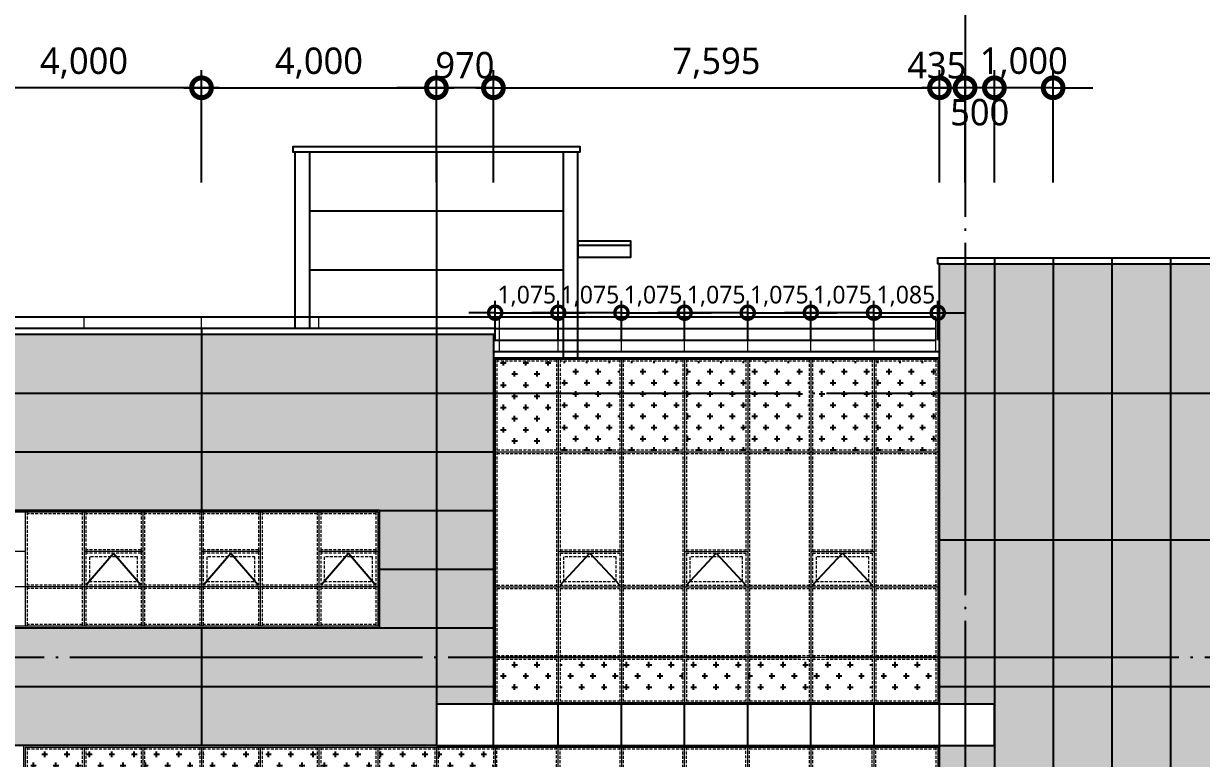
# Model space of a CAD drawing. Header units: millimetres. Extents: x -2325 to 334075, y -552635 to -11738.
# Drawn here: x 68077 to 88132, y -117229 to -104715 of the extents above; entities that cross this region are included whole.
import ezdxf

# ---------------------------------------------------------------- set-up
doc = ezdxf.new("R2010")
doc.units = ezdxf.units.MM
doc.header["$LTSCALE"] = 200
doc.linetypes.add('CEN-GAUN', pattern=[32.2, 30, -1, 0.2, -1])
doc.linetypes.add('HIDDEN', pattern=[0.375, 0.25, -0.125])
doc.layers.get('DEFPOINTS').update_dxf_attribs({"color": 137})
for name, color, linetype in [('backpanel', 252, 'Continuous'), ('ELE-3', 3, 'Continuous'), ('ELE-7', 7, 'Continuous'), ('ELE-8', 8, 'Continuous'), ('HAT', 8, 'Continuous'), ('SOL-253', 253, 'Continuous'), ('SOL-254', 254, 'Continuous'), ('WIN-OPEN-LINE', 1, 'CEN-GAUN')]:
    doc.layers.add(name, color=color, linetype=linetype)
doc.layers.add('CEN', color=1, linetype='CEN-GAUN', plot=False)
doc.layers.add('임시 치수선', color=8, linetype='Continuous', plot=False)
doc.layers.add('WIN', color=5, linetype='Continuous', lineweight=0)
doc.styles.add('$0$스타일1', font='malgun.ttf')
doc.dimstyles.new('CJA', dxfattribs={"dimscale": 300, "dimtxt": 2.7, "dimasz": 1, "dimexe": 2, "dimexo": 3, "dimgap": 1, "dimtad": 1, "dimdec": 0, "dimzin": 1, "dimdsep": 46, "dimlunit": 6, "dimtxsty": '$0$스타일1', "dimblk": 'CJDOT', "dimcen": 0.09, "dimdle": 1, "dimclrd": 256, "dimclre": 256, "dimclrt": 3, "dimadec": 0, "dimazin": 0, "dimtfac": 1, "dimtdec": 0, "dimtix": 1, "dimtmove": 2, "dimatfit": 3, "dimldrblk": 'CJDOT', "dimfxl": 1, "dimtolj": 1, "dimtzin": 1, "dimarcsym": 0})

# ---------------------------------------------------------------- blocks, each defined once
blk = doc.blocks.new('win1111')
at = {"layer": 'backpanel'}
h = blk.add_hatch(dxfattribs=at)
h.set_pattern_fill('CROSS', color=256, scale=30)
h.paths.add_polyline_path([(-5055, 10540), (-6070, 10540), (-6070, 9030), (-5055, 9030)])
h = blk.add_hatch(dxfattribs=at)
h.set_pattern_fill('CROSS', color=256, scale=30)
h.set_pattern_definition([(0, (-82207.27, 121006.36), (190.5, 190.5), [95.25, -285.75]), (90, (-82159.64, 120958.74), (-190.5, 190.5), [95.25, -285.75])])
h.paths.add_polyline_path([(-3980, 10540), (-4995, 10540), (-4995, 9030), (-3980, 9030)])
h.paths.add_polyline_path([(-2905, 10540), (-3920, 10540), (-3920, 9030), (-2905, 9030)])
h.paths.add_polyline_path([(-1830, 10540), (-2845, 10540), (-2845, 9030), (-1830, 9030)])
h.paths.add_polyline_path([(-755, 10540), (-1770, 10540), (-1770, 9030), (-755, 9030)])
h.paths.add_polyline_path([(320, 10540), (-695, 10540), (-695, 9030), (320, 9030)])
h.paths.add_polyline_path([(1405, 10540), (380, 10540), (380, 9030), (1405, 9030)])
h = blk.add_hatch(dxfattribs=at)
h.set_pattern_fill('CROSS', color=256, scale=30)
h.paths.add_polyline_path([(-5055, 5470), (-6070, 5470), (-6070, 4860), (-5055, 4860)])
h = blk.add_hatch(dxfattribs=at)
h.set_pattern_fill('CROSS', color=256, scale=30)
h.paths.add_polyline_path([(-3980, 5470), (-4995, 5470), (-4995, 4860), (-3980, 4860)])
h = blk.add_hatch(dxfattribs=at)
h.set_pattern_fill('CROSS', color=256, scale=30)
h.paths.add_polyline_path([(-3920, 4860), (-2905, 4860), (-2905, 5470), (-3920, 5470)])
h = blk.add_hatch(dxfattribs=at)
h.set_pattern_fill('CROSS', color=256, scale=30)
h.paths.add_polyline_path([(-2845, 4860), (-1830, 4860), (-1830, 5470), (-2845, 5470)])
h = blk.add_hatch(dxfattribs=at)
h.set_pattern_fill('CROSS', color=256, scale=30)
h.paths.add_polyline_path([(-1770, 4860), (-755, 4860), (-755, 5470), (-1770, 5470)])
h = blk.add_hatch(dxfattribs=at)
h.set_pattern_fill('CROSS', color=256, scale=30)
h.paths.add_polyline_path([(-695, 4860), (320, 4860), (320, 5470), (-695, 5470)])
h = blk.add_hatch(dxfattribs=at)
h.set_pattern_fill('CROSS', color=256, scale=30)
h.paths.add_polyline_path([(380, 4860), (1405, 4860), (1405, 5470), (380, 5470)])
h = blk.add_hatch(dxfattribs=at)
h.set_pattern_fill('CROSS', color=256, scale=30)
h.paths.add_polyline_path([(-13130, 3940), (-14070, 3940), (-14070, 3060), (-13130, 3060)])
h = blk.add_hatch(dxfattribs=at)
h.set_pattern_fill('CROSS', color=256, scale=30)
h.paths.add_polyline_path([(-12130, 3940), (-13070, 3940), (-13070, 3060), (-12130, 3060)])
h = blk.add_hatch(dxfattribs=at)
h.set_pattern_fill('CROSS', color=256, scale=30)
h.paths.add_polyline_path([(-11130, 3940), (-12070, 3940), (-12070, 3060), (-11130, 3060)])
h = blk.add_hatch(dxfattribs=at)
h.set_pattern_fill('CROSS', color=256, scale=30)
h.paths.add_polyline_path([(-10130, 3940), (-11070, 3940), (-11070, 3060), (-10130, 3060)])
h = blk.add_hatch(dxfattribs=at)
h.set_pattern_fill('CROSS', color=256, scale=30)
h.paths.add_polyline_path([(-9130, 3940), (-10070, 3940), (-10070, 3060), (-9130, 3060)])
h = blk.add_hatch(dxfattribs=at)
h.set_pattern_fill('CROSS', color=256, scale=30)
h.paths.add_polyline_path([(-8130, 3940), (-9070, 3940), (-9070, 3060), (-8130, 3060)])
h = blk.add_hatch(dxfattribs=at)
h.set_pattern_fill('CROSS', color=256, scale=30)
h.paths.add_polyline_path([(-7130, 3940), (-8070, 3940), (-8070, 3060), (-7130, 3060)])
h = blk.add_hatch(dxfattribs=at)
h.set_pattern_fill('CROSS', color=256, scale=30)
h.set_pattern_definition([(0, (1000, 3e-10), (190.5, 190.5), [95.25, -285.75]), (90, (1047.63, -47.62), (-190.5, 190.5), [95.25, -285.75])])
h.paths.add_polyline_path([(-6130, 3940), (-7070, 3940), (-7070, 3060), (-6130, 3060)])
at = {"layer": 'WIN', "color": 6}
for p, q in [((-6130, 10600), (-6130, 4700)), ((1465, 10600), (-6130, 10600)), ((-6100, 10570), (-6100, 4730)), ((1435, 10570), (-6100, 10570)), ((-5025, 10570), (-5025, 4730)), ((-3950, 10570), (-3950, 4730)), ((-2875, 10570), (-2875, 5500)), ((-1800, 10570), (-1800, 4730)), ((-725, 10570), (-725, 4730)), ((350, 10570), (350, 4730)), ((1435, 10570), (1435, 4730)), ((1465, 10600), (1465, 4700)), ((-6100, 9000), (1435, 9000)), ((-5025, 7300), (-3950, 7300)), ((-2875, 7300), (-1800, 7300)), ((-725, 7300), (350, 7300)), ((-6100, 6700), (1435, 6700)), ((-6100, 5500), (1435, 5500)), ((-2875, 5470), (-2875, 4730)), ((-6130, 4700), (1465, 4700)), ((-6100, 4730), (1435, 4730)), ((-14130, 4000), (-14130, 0)), ((-14130, 4000), (1465, 4000)), ((-14100, 3970), (-14100, 30)), ((-14100, 3970), (1435, 3970)), ((-13100, 3970), (-13100, 30)), ((-12100, 3970), (-12100, 30)), ((-11100, 3970), (-11100, 30)), ((-10100, 3970), (-10100, 30)), ((-9100, 3970), (-9100, 30)), ((-8100, 3970), (-8100, 30)), ((-7100, 3970), (-7100, 30)), ((-6100, 3970), (-6100, 30)), ((-5025, 0), (-5025, 3970)), ((-3950, 3970), (-3950, 3030)), ((-2875, 2495), (-2875, 3970)), ((-1800, 3030), (-1800, 3970)), ((-725, 3970), (-725, 0)), ((350, 0), (350, 3970)), ((1435, 3970), (1435, 30)), ((-14100, 3030), (1435, 3030)), ((-5025, 2495), (-725, 2495)), ((-2995, 2465), (-2755, 2465)), ((-13100, 1600), (-12100, 1600)), ((-11100, 1600), (-10100, 1600)), ((-9100, 1600), (-8100, 1600)), ((-7100, 1600), (-6100, 1600)), ((-14100, 1000), (-5025, 1000)), ((-725, 1000), (1435, 1000)), ((-14130, 0), (1465, 0)), ((-14100, 30), (-5025, 30)), ((-725, 30), (1435, 30))]:
    blk.add_line(p, q, dxfattribs=at)
at = {"layer": 'WIN', "color": 251, "linetype": 'HIDDEN'}
for p, q in [((-6070, 10570), (-6070, 4730)), ((-5055, 10540), (-6070, 10540)), ((-5055, 10570), (-5055, 4730)), ((-4995, 10570), (-4995, 4730)), ((-3980, 10540), (-4995, 10540)), ((-3980, 10570), (-3980, 4730)), ((-3920, 10570), (-3920, 4730)), ((-2905, 10540), (-3920, 10540)), ((-2905, 10570), (-2905, 4730)), ((-2845, 10570), (-2845, 4730)), ((-1830, 10540), (-2845, 10540)), ((-1830, 10570), (-1830, 4730)), ((-1770, 10570), (-1770, 4730)), ((-755, 10540), (-1770, 10540)), ((-755, 10570), (-755, 4730)), ((-695, 10570), (-695, 4730)), ((320, 10540), (-695, 10540)), ((320, 10570), (320, 4730)), ((380, 10570), (380, 4730)), ((1405, 10540), (380, 10540)), ((1405, 10570), (1405, 4730)), ((-6070, 9030), (-5055, 9030)), ((-4995, 9030), (-3980, 9030)), ((-3920, 9030), (-2905, 9030)), ((-2845, 9030), (-1830, 9030)), ((-1770, 9030), (-755, 9030)), ((-695, 9030), (320, 9030)), ((380, 9030), (1405, 9030)), ((-6070, 8970), (-5055, 8970)), ((-4995, 8970), (-3980, 8970)), ((-3920, 8970), (-2905, 8970)), ((-2845, 8970), (-1830, 8970)), ((-1770, 8970), (-755, 8970)), ((-695, 8970), (320, 8970)), ((380, 8970), (1405, 8970)), ((-4995, 7330), (-3980, 7330)), ((-4995, 7270), (-3980, 7270)), ((-2845, 7330), (-1830, 7330)), ((-2845, 7270), (-1830, 7270)), ((-695, 7330), (320, 7330)), ((-695, 7270), (320, 7270)), ((-6070, 6730), (-5055, 6730)), ((-6070, 6670), (-5055, 6670)), ((-4995, 6730), (-3980, 6730)), ((-4995, 6670), (-3980, 6670)), ((-3920, 6730), (-2905, 6730)), ((-3920, 6670), (-2905, 6670)), ((-2845, 6730), (-1830, 6730)), ((-2845, 6670), (-1830, 6670)), ((-1770, 6730), (-755, 6730)), ((-1770, 6670), (-755, 6670)), ((-695, 6730), (320, 6730)), ((-695, 6670), (320, 6670)), ((380, 6730), (1405, 6730)), ((380, 6670), (1405, 6670)), ((-6070, 5530), (-5055, 5530)), ((-6070, 5470), (-5055, 5470)), ((-4995, 5530), (-3980, 5530)), ((-4995, 5470), (-3980, 5470)), ((-3920, 5530), (-2905, 5530)), ((-3920, 5470), (-2905, 5470)), ((-2845, 5530), (-1830, 5530)), ((-2845, 5470), (-1830, 5470)), ((-1770, 5530), (-755, 5530)), ((-1770, 5470), (-755, 5470)), ((-695, 5530), (320, 5530)), ((-695, 5470), (320, 5470)), ((380, 5530), (1405, 5530)), ((380, 5470), (1405, 5470)), ((-6070, 4760), (-5055, 4760)), ((-4995, 4760), (-3980, 4760)), ((-3920, 4760), (-2905, 4760)), ((-2845, 4760), (-1830, 4760)), ((-1770, 4760), (-755, 4760)), ((-695, 4760), (320, 4760)), ((380, 4760), (1405, 4760)), ((-14070, 3970), (-14070, 30)), ((-14070, 3940), (-13130, 3940)), ((-13130, 3970), (-13130, 30)), ((-13070, 3970), (-13070, 30)), ((-13070, 3940), (-12130, 3940)), ((-12130, 3970), (-12130, 30)), ((-12070, 3970), (-12070, 30)), ((-12070, 3940), (-11130, 3940)), ((-11130, 3970), (-11130, 30)), ((-11070, 3970), (-11070, 30)), ((-11070, 3940), (-10130, 3940)), ((-10130, 3970), (-10130, 30)), ((-10070, 3970), (-10070, 30)), ((-10070, 3940), (-9130, 3940)), ((-9130, 3970), (-9130, 30)), ((-9070, 3970), (-9070, 30)), ((-9070, 3940), (-8130, 3940)), ((-8130, 3970), (-8130, 30)), ((-8070, 3970), (-8070, 30)), ((-8070, 3940), (-7130, 3940)), ((-7130, 3970), (-7130, 30)), ((-7070, 3970), (-7070, 30)), ((-7070, 3940), (-6130, 3940)), ((-6130, 3970), (-6130, 30)), ((-6070, 3940), (-5055, 3940)), ((-5055, 30), (-5055, 3970)), ((-4995, 2495), (-4995, 3970)), ((-4995, 3940), (-3980, 3940)), ((-3980, 3970), (-3980, 3030)), ((-3920, 3970), (-3920, 3030)), ((-3920, 3940), (-2905, 3940)), ((-2905, 2495), (-2905, 3970)), ((-2845, 2495), (-2845, 3970)), ((-2845, 3940), (-1830, 3940)), ((-1830, 3030), (-1830, 3970)), ((-1770, 3030), (-1770, 3970)), ((-1770, 3940), (-755, 3940)), ((-755, 3970), (-755, 2495)), ((-695, 3970), (-695, 30)), ((-695, 3940), (320, 3940)), ((320, 2495), (320, 3970)), ((320, 30), (320, 3970)), ((380, 30), (380, 3970)), ((380, 3940), (1405, 3940)), ((1405, 3970), (1405, 0)), ((-14070, 3060), (-13130, 3060)), ((-13070, 3060), (-12130, 3060)), ((-12070, 3060), (-11130, 3060)), ((-11070, 3060), (-10130, 3060)), ((-10070, 3060), (-9130, 3060)), ((-9070, 3060), (-8130, 3060)), ((-8070, 3060), (-7130, 3060)), ((-7070, 3060), (-6130, 3060)), ((-6070, 3060), (-5055, 3060)), ((-4995, 3060), (-3980, 3060)), ((-3920, 3060), (-2905, 3060)), ((-2845, 3060), (-1830, 3060)), ((-1770, 3060), (-755, 3060)), ((-695, 3060), (320, 3060)), ((380, 3060), (1405, 3060)), ((-14070, 3000), (-13130, 3000)), ((-13070, 3000), (-12130, 3000)), ((-12070, 3000), (-11130, 3000)), ((-11070, 3000), (-10130, 3000)), ((-10070, 3000), (-9130, 3000)), ((-9070, 3000), (-8130, 3000)), ((-8070, 3000), (-7130, 3000)), ((-7070, 3000), (-6130, 3000)), ((-6070, 3000), (-5055, 3000)), ((-4995, 3000), (-2905, 3000)), ((-2845, 3000), (-1830, 3000)), ((-1770, 3000), (-755, 3000)), ((-695, 3000), (320, 3000)), ((380, 3000), (1405, 3000)), ((-4995, 2525), (-2905, 2525)), ((-2845, 2525), (-755, 2525)), ((-13070, 1630), (-12130, 1630)), ((-11070, 1630), (-10130, 1630)), ((-9070, 1630), (-8130, 1630)), ((-7070, 1630), (-6130, 1630)), ((-13070, 1570), (-12130, 1570)), ((-11070, 1570), (-10130, 1570)), ((-9070, 1570), (-8130, 1570)), ((-7070, 1570), (-6130, 1570)), ((-14070, 1030), (-13130, 1030)), ((-13070, 1030), (-12130, 1030)), ((-12070, 1030), (-11130, 1030)), ((-11070, 1030), (-10130, 1030)), ((-10070, 1030), (-9130, 1030)), ((-9070, 1030), (-8130, 1030)), ((-8070, 1030), (-7130, 1030)), ((-7070, 1030), (-6130, 1030)), ((-7070, 1030), (-6130, 1030)), ((-6070, 1030), (-5055, 1030)), ((-725, 1030), (320, 1030)), ((380, 1030), (730, 1030)), ((790, 1030), (1405, 1030)), ((-14070, 970), (-13130, 970)), ((-13070, 970), (-12130, 970)), ((-12070, 970), (-11130, 970)), ((-11070, 970), (-10130, 970)), ((-10070, 970), (-9130, 970)), ((-9070, 970), (-8130, 970)), ((-8070, 970), (-7130, 970)), ((-7070, 970), (-6130, 970)), ((-7070, 970), (-6130, 970)), ((-6070, 970), (-5055, 970)), ((-725, 970), (320, 970)), ((380, 970), (730, 970)), ((790, 970), (1405, 970)), ((-14070, 60), (-13130, 60)), ((-13070, 60), (-12130, 60)), ((-12070, 60), (-11130, 60)), ((-11070, 60), (-10130, 60)), ((-10070, 60), (-9130, 60)), ((-9070, 60), (-8130, 60)), ((-8070, 60), (-7130, 60)), ((-7070, 60), (-6130, 60)), ((-6070, 60), (-5055, 60)), ((-695, 60), (320, 60)), ((380, 60), (730, 60)), ((790, 60), (1405, 60))]:
    blk.add_line(p, q, dxfattribs=at)
for points in [[(-4040, 7210), (-4935, 7210), (-4935, 6790), (-4040, 6790)], [(-1890, 7210), (-2785, 7210), (-2785, 6790), (-1890, 6790)], [(260, 7210), (-635, 7210), (-635, 6790), (260, 6790)], [(-12190, 1510), (-13010, 1510), (-13010, 1090), (-12190, 1090)], [(-10190, 1510), (-11010, 1510), (-11010, 1090), (-10190, 1090)], [(-8190, 1510), (-9010, 1510), (-9010, 1090), (-8190, 1090)]]:
    blk.add_lwpolyline(points, close=True, dxfattribs=at)
for points in [[(-6070, 4000), (-6070, 4000)], [(-6070, 30), (-6070, 3970)]]:
    blk.add_lwpolyline(points, dxfattribs=at)
at = {"layer": 'WIN', "color": 6}
blk.add_lwpolyline([(1465, 4000), (1465, 0)], dxfattribs=at)
at = {"layer": 'WIN-OPEN-LINE'}
for points in [[(-4995, 6730), (-4488, 7270), (-3980, 6730)], [(-2845, 6730), (-2338, 7270), (-1830, 6730)], [(-695, 6730), (-188, 7270), (320, 6730)], [(-13070, 1030), (-12600, 1570), (-12130, 1030)], [(-11070, 1030), (-10600, 1570), (-10130, 1030)], [(-9070, 1030), (-8600, 1570), (-8130, 1030)]]:
    blk.add_lwpolyline(points, dxfattribs=at)
blk = doc.blocks.new('_DotSmall')
at = {"color": 0, "linetype": 'ByBlock', "const_width": 0.5}
blk.add_lwpolyline([(-0.0625, 0, 1), (0.0625, 0, 1)], format="xyb", close=True, dxfattribs=at)
blk = doc.blocks.new('*D54')
at = {"layer": 'DEFPOINTS', "color": 0, "transparency": 16777216}
for p in [(67107, -105809), (67107, -107869), (71107, -107869)]:
    blk.add_point(p, dxfattribs=at)
at = {"layer": '임시 치수선', "lineweight": -2, "transparency": 16777216}
for p, q in [((67107, -107419), (67107, -105509)), ((71107, -107419), (71107, -105509)), ((71407, -105809), (66807, -105809))]:
    blk.add_line(p, q, dxfattribs=at)
at = {"layer": '임시 치수선', "lineweight": -2, "transparency": 16777216, "xscale": 675, "yscale": 675, "zscale": 675, "rotation": 180}
blk.add_blockref('_DotSmall', (67107, -105809), dxfattribs=at)
at = {"layer": '임시 치수선', "lineweight": -2, "transparency": 16777216, "xscale": 675, "yscale": 675, "zscale": 675}
blk.add_blockref('_DotSmall', (71107, -105809), dxfattribs=at)
at = {"layer": '임시 치수선', "color": 3, "transparency": 16777216, "insert": (69107, -105389), "char_height": 450, "attachment_point": 5, "style": '$0$스타일1'}
blk.add_mtext('\\A1;4,000', dxfattribs=at)
blk = doc.blocks.new('CJDOT')
blk.add_line((-2, 0), (2, 0))
at = {"const_width": 0.5}
blk.add_lwpolyline([(-0.25, 0, 1), (0.25, 0, 1)], format="xyb", close=True, dxfattribs=at)
blk = doc.blocks.new('*D34')
at = {"layer": 'DEFPOINTS', "color": 0, "transparency": 16777216}
for p in [(83672, -105809), (83672, -107869), (84107, -107869)]:
    blk.add_point(p, dxfattribs=at)
at = {"layer": '임시 치수선', "lineweight": -2, "transparency": 16777216}
for p, q in [((83672, -107419), (83672, -105509)), ((84107, -107419), (84107, -105509)), ((84407, -105809), (83372, -105809))]:
    blk.add_line(p, q, dxfattribs=at)
at = {"layer": '임시 치수선', "lineweight": -2, "transparency": 16777216, "xscale": 675, "yscale": 675, "zscale": 675, "rotation": 180}
blk.add_blockref('_DotSmall', (83672, -105809), dxfattribs=at)
at = {"layer": '임시 치수선', "lineweight": -2, "transparency": 16777216, "xscale": 675, "yscale": 675, "zscale": 675}
blk.add_blockref('_DotSmall', (84107, -105809), dxfattribs=at)
at = {"layer": '임시 치수선', "color": 3, "transparency": 16777216, "insert": (83626, -105427), "char_height": 450, "attachment_point": 5, "style": '$0$스타일1'}
blk.add_mtext('\\A1;435', dxfattribs=at)
blk = doc.blocks.new('*D76')
at = {"layer": 'DEFPOINTS', "color": 0, "transparency": 16777216}
for p in [(83672, -105809), (76077, -107869), (83672, -107869)]:
    blk.add_point(p, dxfattribs=at)
at = {"layer": '임시 치수선', "lineweight": -2, "transparency": 16777216}
for p, q in [((76077, -107419), (76077, -105509)), ((83672, -107419), (83672, -105509)), ((75777, -105809), (83972, -105809))]:
    blk.add_line(p, q, dxfattribs=at)
at = {"layer": '임시 치수선', "lineweight": -2, "transparency": 16777216, "xscale": 675, "yscale": 675, "zscale": 675, "rotation": 180}
blk.add_blockref('_DotSmall', (76077, -105809), dxfattribs=at)
at = {"layer": '임시 치수선', "lineweight": -2, "transparency": 16777216, "xscale": 675, "yscale": 675, "zscale": 675}
blk.add_blockref('_DotSmall', (83672, -105809), dxfattribs=at)
at = {"layer": '임시 치수선', "color": 3, "transparency": 16777216, "insert": (79875, -105389), "char_height": 450, "attachment_point": 5, "style": '$0$스타일1'}
blk.add_mtext('\\A1;7,595', dxfattribs=at)
blk = doc.blocks.new('142')
at = {"layer": 'WIN', "color": 6}
for p, q in [((825, 2000), (-19640, 2000)), ((795, 1970), (-19640, 1970)), ((-5205, 1970), (-5205, 30)), ((-4205, 1970), (-4205, 30)), ((-3205, 1970), (-3205, 30)), ((-2205, 1970), (-2205, 30)), ((-1205, 1970), (-1205, 30)), ((-205, 1970), (-205, 30)), ((795, 1970), (795, 30)), ((825, 2000), (825, 0)), ((-5205, 1300), (-6205, 1300)), ((-3205, 1300), (-4205, 1300)), ((-1205, 1300), (-2205, 1300)), ((795, 1300), (-205, 1300)), ((795, 700), (-8205, 700)), ((795, 30), (-19640, 30)), ((825, 0), (-19640, 0))]:
    blk.add_line(p, q, dxfattribs=at)
at = {"layer": 'WIN', "color": 251, "linetype": 'HIDDEN'}
for p, q in [((-5175, 1970), (-5175, 30)), ((-4235, 1940), (-5175, 1940)), ((-4235, 1970), (-4235, 30)), ((-4175, 1970), (-4175, 30)), ((-3235, 1940), (-4175, 1940)), ((-3235, 1970), (-3235, 30)), ((-3175, 1970), (-3175, 30)), ((-2235, 1940), (-3175, 1940)), ((-2235, 1970), (-2235, 30)), ((-2175, 1970), (-2175, 30)), ((-1235, 1940), (-2175, 1940)), ((-1235, 1970), (-1235, 30)), ((-1175, 1970), (-1175, 30)), ((-235, 1940), (-1175, 1940)), ((-235, 1970), (-235, 30)), ((-175, 1970), (-175, 30)), ((765, 1940), (-175, 1940)), ((765, 1970), (765, 30)), ((825, 2000), (825, 0)), ((-3235, 1330), (-4175, 1330)), ((-3235, 1270), (-4175, 1270)), ((-1235, 1330), (-2175, 1330)), ((-1235, 1270), (-2175, 1270)), ((765, 1330), (-175, 1330)), ((765, 1270), (-175, 1270)), ((-4235, 730), (-5175, 730)), ((-4235, 670), (-5175, 670)), ((-3235, 730), (-4175, 730)), ((-3235, 670), (-4175, 670)), ((-2235, 730), (-3175, 730)), ((-2235, 670), (-3175, 670)), ((-1235, 730), (-2175, 730)), ((-1235, 670), (-2175, 670)), ((-235, 730), (-1175, 730)), ((-235, 670), (-1175, 670)), ((765, 730), (-175, 730)), ((765, 670), (-175, 670)), ((-4235, 60), (-5175, 60)), ((-3235, 60), (-4175, 60)), ((-2235, 60), (-3175, 60)), ((-1235, 60), (-2175, 60)), ((-235, 60), (-1175, 60)), ((765, 60), (-175, 60))]:
    blk.add_line(p, q, dxfattribs=at)
for points in [[(-3295, 1210), (-4115, 1210), (-4115, 790), (-3295, 790)], [(-1295, 1210), (-2115, 1210), (-2115, 790), (-1295, 790)], [(705, 1210), (-115, 1210), (-115, 790), (705, 790)]]:
    blk.add_lwpolyline(points, close=True, dxfattribs=at)
at = {"layer": 'WIN-OPEN-LINE'}
for points in [[(-4175, 730), (-3705, 1270), (-3235, 730)], [(-2175, 730), (-1705, 1270), (-1235, 730)], [(-175, 730), (295, 1270), (765, 730)]]:
    blk.add_lwpolyline(points, dxfattribs=at)
blk = doc.blocks.new('*D119')
at = {"layer": 'DEFPOINTS', "color": 0, "transparency": 16777216}
for p in [(75107, -105809), (71107, -107869), (75107, -107869)]:
    blk.add_point(p, dxfattribs=at)
at = {"layer": '임시 치수선', "lineweight": -2, "transparency": 16777216}
for p, q in [((71107, -107419), (71107, -105509)), ((75107, -107419), (75107, -105509)), ((70807, -105809), (75407, -105809))]:
    blk.add_line(p, q, dxfattribs=at)
at = {"layer": '임시 치수선', "lineweight": -2, "transparency": 16777216, "xscale": 675, "yscale": 675, "zscale": 675, "rotation": 180}
blk.add_blockref('_DotSmall', (71107, -105809), dxfattribs=at)
at = {"layer": '임시 치수선', "lineweight": -2, "transparency": 16777216, "xscale": 675, "yscale": 675, "zscale": 675}
blk.add_blockref('_DotSmall', (75107, -105809), dxfattribs=at)
at = {"layer": '임시 치수선', "color": 3, "transparency": 16777216, "insert": (73107, -105389), "char_height": 450, "attachment_point": 5, "style": '$0$스타일1'}
blk.add_mtext('\\A1;4,000', dxfattribs=at)
blk = doc.blocks.new('*D120')
at = {"layer": 'DEFPOINTS', "color": 0, "transparency": 16777216}
for p in [(75107, -105809), (75107, -107869), (76077, -107869)]:
    blk.add_point(p, dxfattribs=at)
at = {"layer": '임시 치수선', "lineweight": -2, "transparency": 16777216}
for p, q in [((75107, -107419), (75107, -105509)), ((76077, -107419), (76077, -105509)), ((75107, -105809), (74432, -105809)), ((76077, -105809), (75107, -105809)), ((76077, -105809), (76752, -105809))]:
    blk.add_line(p, q, dxfattribs=at)
at = {"layer": '임시 치수선', "lineweight": -2, "transparency": 16777216, "xscale": 675, "yscale": 675, "zscale": 675}
blk.add_blockref('_DotSmall', (75107, -105809), dxfattribs=at)
at = {"layer": '임시 치수선', "lineweight": -2, "transparency": 16777216, "xscale": 675, "yscale": 675, "zscale": 675, "rotation": 180}
blk.add_blockref('_DotSmall', (76077, -105809), dxfattribs=at)
at = {"layer": '임시 치수선', "color": 3, "transparency": 16777216, "insert": (75592, -105427), "char_height": 450, "attachment_point": 5, "style": '$0$스타일1'}
blk.add_mtext('\\A1;970', dxfattribs=at)
blk = doc.blocks.new('*D136')
at = {"layer": 'DEFPOINTS', "color": 0, "transparency": 16777216}
for p in [(77182, -109639), (76107, -110405), (77182, -110405)]:
    blk.add_point(p, dxfattribs=at)
at = {"layer": '임시 치수선', "lineweight": -2, "transparency": 16777216}
for p, q in [((76107, -110105), (76107, -109439)), ((77182, -110105), (77182, -109439)), ((76107, -109639), (75657, -109639)), ((76107, -109639), (77182, -109639)), ((77182, -109639), (77632, -109639))]:
    blk.add_line(p, q, dxfattribs=at)
at = {"layer": '임시 치수선', "lineweight": -2, "transparency": 16777216, "xscale": 450, "yscale": 450, "zscale": 450}
blk.add_blockref('_DotSmall', (76107, -109639), dxfattribs=at)
at = {"layer": '임시 치수선', "lineweight": -2, "transparency": 16777216, "xscale": 450, "yscale": 450, "zscale": 450, "rotation": 180}
blk.add_blockref('_DotSmall', (77182, -109639), dxfattribs=at)
at = {"layer": '임시 치수선', "color": 3, "transparency": 16777216, "insert": (76645, -109358), "char_height": 300, "attachment_point": 5, "style": '$0$스타일1'}
blk.add_mtext('\\A1;1,075', dxfattribs=at)
blk = doc.blocks.new('*D137')
at = {"layer": 'DEFPOINTS', "color": 0, "transparency": 16777216}
for p in [(77182, -109639), (77182, -110405), (78257, -110405)]:
    blk.add_point(p, dxfattribs=at)
at = {"layer": '임시 치수선', "lineweight": -2, "transparency": 16777216}
for p, q in [((77182, -110105), (77182, -109439)), ((78257, -110105), (78257, -109439)), ((77182, -109639), (76732, -109639)), ((78257, -109639), (77182, -109639)), ((78257, -109639), (78707, -109639))]:
    blk.add_line(p, q, dxfattribs=at)
at = {"layer": '임시 치수선', "lineweight": -2, "transparency": 16777216, "xscale": 450, "yscale": 450, "zscale": 450}
blk.add_blockref('_DotSmall', (77182, -109639), dxfattribs=at)
at = {"layer": '임시 치수선', "lineweight": -2, "transparency": 16777216, "xscale": 450, "yscale": 450, "zscale": 450, "rotation": 180}
blk.add_blockref('_DotSmall', (78257, -109639), dxfattribs=at)
at = {"layer": '임시 치수선', "color": 3, "transparency": 16777216, "insert": (77720, -109358), "char_height": 300, "attachment_point": 5, "style": '$0$스타일1'}
blk.add_mtext('\\A1;1,075', dxfattribs=at)
blk = doc.blocks.new('*D129')
at = {"layer": 'DEFPOINTS', "color": 0, "transparency": 16777216}
for p in [(79332, -109639), (78257, -110405), (79332, -110405)]:
    blk.add_point(p, dxfattribs=at)
at = {"layer": '임시 치수선', "lineweight": -2, "transparency": 16777216}
for p, q in [((78257, -110105), (78257, -109439)), ((79332, -110105), (79332, -109439)), ((78257, -109639), (77807, -109639)), ((78257, -109639), (79332, -109639)), ((79332, -109639), (79782, -109639))]:
    blk.add_line(p, q, dxfattribs=at)
at = {"layer": '임시 치수선', "lineweight": -2, "transparency": 16777216, "xscale": 450, "yscale": 450, "zscale": 450}
blk.add_blockref('_DotSmall', (78257, -109639), dxfattribs=at)
at = {"layer": '임시 치수선', "lineweight": -2, "transparency": 16777216, "xscale": 450, "yscale": 450, "zscale": 450, "rotation": 180}
blk.add_blockref('_DotSmall', (79332, -109639), dxfattribs=at)
at = {"layer": '임시 치수선', "color": 3, "transparency": 16777216, "insert": (78795, -109358), "char_height": 300, "attachment_point": 5, "style": '$0$스타일1'}
blk.add_mtext('\\A1;1,075', dxfattribs=at)
blk = doc.blocks.new('*D130')
at = {"layer": 'DEFPOINTS', "color": 0, "transparency": 16777216}
for p in [(81482, -109639), (81482, -110405), (82557, -110405)]:
    blk.add_point(p, dxfattribs=at)
at = {"layer": '임시 치수선', "lineweight": -2, "transparency": 16777216}
for p, q in [((81482, -110105), (81482, -109439)), ((82557, -110105), (82557, -109439)), ((81482, -109639), (81032, -109639)), ((82557, -109639), (81482, -109639)), ((82557, -109639), (83007, -109639))]:
    blk.add_line(p, q, dxfattribs=at)
at = {"layer": '임시 치수선', "lineweight": -2, "transparency": 16777216, "xscale": 450, "yscale": 450, "zscale": 450}
blk.add_blockref('_DotSmall', (81482, -109639), dxfattribs=at)
at = {"layer": '임시 치수선', "lineweight": -2, "transparency": 16777216, "xscale": 450, "yscale": 450, "zscale": 450, "rotation": 180}
blk.add_blockref('_DotSmall', (82557, -109639), dxfattribs=at)
at = {"layer": '임시 치수선', "color": 3, "transparency": 16777216, "insert": (82020, -109358), "char_height": 300, "attachment_point": 5, "style": '$0$스타일1'}
blk.add_mtext('\\A1;1,075', dxfattribs=at)
blk = doc.blocks.new('*D131')
at = {"layer": 'DEFPOINTS', "color": 0, "transparency": 16777216}
for p in [(81482, -109639), (80407, -110405), (81482, -110405)]:
    blk.add_point(p, dxfattribs=at)
at = {"layer": '임시 치수선', "lineweight": -2, "transparency": 16777216}
for p, q in [((80407, -110105), (80407, -109439)), ((81482, -110105), (81482, -109439)), ((80407, -109639), (79957, -109639)), ((80407, -109639), (81482, -109639)), ((81482, -109639), (81932, -109639))]:
    blk.add_line(p, q, dxfattribs=at)
at = {"layer": '임시 치수선', "lineweight": -2, "transparency": 16777216, "xscale": 450, "yscale": 450, "zscale": 450}
blk.add_blockref('_DotSmall', (80407, -109639), dxfattribs=at)
at = {"layer": '임시 치수선', "lineweight": -2, "transparency": 16777216, "xscale": 450, "yscale": 450, "zscale": 450, "rotation": 180}
blk.add_blockref('_DotSmall', (81482, -109639), dxfattribs=at)
at = {"layer": '임시 치수선', "color": 3, "transparency": 16777216, "insert": (80945, -109358), "char_height": 300, "attachment_point": 5, "style": '$0$스타일1'}
blk.add_mtext('\\A1;1,075', dxfattribs=at)
blk = doc.blocks.new('*D132')
at = {"layer": 'DEFPOINTS', "color": 0, "transparency": 16777216}
for p in [(79332, -109639), (79332, -110405), (80407, -110405)]:
    blk.add_point(p, dxfattribs=at)
at = {"layer": '임시 치수선', "lineweight": -2, "transparency": 16777216}
for p, q in [((79332, -110105), (79332, -109439)), ((80407, -110105), (80407, -109439)), ((79332, -109639), (78882, -109639)), ((80407, -109639), (79332, -109639)), ((80407, -109639), (80857, -109639))]:
    blk.add_line(p, q, dxfattribs=at)
at = {"layer": '임시 치수선', "lineweight": -2, "transparency": 16777216, "xscale": 450, "yscale": 450, "zscale": 450}
blk.add_blockref('_DotSmall', (79332, -109639), dxfattribs=at)
at = {"layer": '임시 치수선', "lineweight": -2, "transparency": 16777216, "xscale": 450, "yscale": 450, "zscale": 450, "rotation": 180}
blk.add_blockref('_DotSmall', (80407, -109639), dxfattribs=at)
at = {"layer": '임시 치수선', "color": 3, "transparency": 16777216, "insert": (79870, -109358), "char_height": 300, "attachment_point": 5, "style": '$0$스타일1'}
blk.add_mtext('\\A1;1,075', dxfattribs=at)
blk = doc.blocks.new('*D133')
at = {"layer": 'DEFPOINTS', "color": 0, "transparency": 16777216}
for p in [(83642, -109639), (82557, -110405), (83642, -110409)]:
    blk.add_point(p, dxfattribs=at)
at = {"layer": '임시 치수선', "lineweight": -2, "transparency": 16777216}
for p, q in [((82557, -110105), (82557, -109439)), ((83642, -110109), (83642, -109439)), ((82557, -109639), (82107, -109639)), ((82557, -109639), (83642, -109639)), ((83642, -109639), (84092, -109639))]:
    blk.add_line(p, q, dxfattribs=at)
at = {"layer": '임시 치수선', "lineweight": -2, "transparency": 16777216, "xscale": 450, "yscale": 450, "zscale": 450}
blk.add_blockref('_DotSmall', (82557, -109639), dxfattribs=at)
at = {"layer": '임시 치수선', "lineweight": -2, "transparency": 16777216, "xscale": 450, "yscale": 450, "zscale": 450, "rotation": 180}
blk.add_blockref('_DotSmall', (83642, -109639), dxfattribs=at)
at = {"layer": '임시 치수선', "color": 3, "transparency": 16777216, "insert": (83100, -109358), "char_height": 300, "attachment_point": 5, "style": '$0$스타일1'}
blk.add_mtext('\\A1;1,085', dxfattribs=at)
blk = doc.blocks.new('*D134')
at = {"layer": 'DEFPOINTS', "color": 0, "transparency": 16777216}
for p in [(84107, -105809), (84107, -107869), (84607, -107869)]:
    blk.add_point(p, dxfattribs=at)
at = {"layer": '임시 치수선', "lineweight": -2, "transparency": 16777216}
for p, q in [((84107, -107419), (84107, -105509)), ((84607, -107419), (84607, -105509)), ((84907, -105809), (83807, -105809))]:
    blk.add_line(p, q, dxfattribs=at)
at = {"layer": '임시 치수선', "lineweight": -2, "transparency": 16777216, "xscale": 675, "yscale": 675, "zscale": 675, "rotation": 180}
blk.add_blockref('_DotSmall', (84107, -105809), dxfattribs=at)
at = {"layer": '임시 치수선', "lineweight": -2, "transparency": 16777216, "xscale": 675, "yscale": 675, "zscale": 675}
blk.add_blockref('_DotSmall', (84607, -105809), dxfattribs=at)
at = {"layer": '임시 치수선', "color": 3, "transparency": 16777216, "insert": (84357, -106227), "char_height": 450, "attachment_point": 5, "style": '$0$스타일1'}
blk.add_mtext('\\A1;500', dxfattribs=at)
blk = doc.blocks.new('*D135')
at = {"layer": 'DEFPOINTS', "color": 0, "transparency": 16777216}
for p in [(84607, -105809), (84607, -107869), (85607, -107869)]:
    blk.add_point(p, dxfattribs=at)
at = {"layer": '임시 치수선', "lineweight": -2, "transparency": 16777216}
for p, q in [((84607, -107419), (84607, -105509)), ((85607, -107419), (85607, -105509)), ((84607, -105809), (83932, -105809)), ((85607, -105809), (84607, -105809)), ((85607, -105809), (86282, -105809))]:
    blk.add_line(p, q, dxfattribs=at)
at = {"layer": '임시 치수선', "lineweight": -2, "transparency": 16777216, "xscale": 675, "yscale": 675, "zscale": 675}
blk.add_blockref('_DotSmall', (84607, -105809), dxfattribs=at)
at = {"layer": '임시 치수선', "lineweight": -2, "transparency": 16777216, "xscale": 675, "yscale": 675, "zscale": 675, "rotation": 180}
blk.add_blockref('_DotSmall', (85607, -105809), dxfattribs=at)
at = {"layer": '임시 치수선', "color": 3, "transparency": 16777216, "insert": (85107, -105388), "char_height": 450, "attachment_point": 5, "style": '$0$스타일1'}
blk.add_mtext('\\A1;1,000', dxfattribs=at)

msp = doc.modelspace()

# ---------------------------------------------------------------- hatches: boundary and pattern name
at = {"layer": 'SOL-253'}
h = msp.add_hatch(color=256, dxfattribs=at)
h.dxf.hatch_style = 1
h.paths.add_polyline_path([(83672.3, -116306.4), (84607.3, -116306.4), (84607.3, -117006.4), (83672.3, -117006.4), (83672.3, -121006.4), (97542.3, -121006.4), (97542.3, -108806.4), (83672.3, -108806.4)])
at = {"layer": 'SOL-254'}
h = msp.add_hatch(color=256, dxfattribs=at)
h.dxf.hatch_style = 1
h.paths.add_polyline_path([(76077.3, -110006.4), (53672.3, -110006.4), (53672.3, -113006.4), (74137.3, -113006.4), (74137.3, -115006.4), (53672.3, -115006.4), (53672.3, -117006.4), (75107.3, -117006.4), (75107.3, -116306.4), (76077.3, -116306.4)])

# ---------------------------------------------------------------- linework, layer by layer
at = {"layer": 'CEN'}
for p, q in [((84107.3, -102006.4), (84107.3, -127006.4)), ((43107.3, -111006.4), (108107.3, -111006.4)), ((43107.3, -115506.4), (108107.3, -115506.4))]:
    msp.add_line(p, q, dxfattribs=at)
at = {"layer": 'ELE-3'}
for points in [[(83672.3, -108806.4), (83642.3, -108806.4), (83642.3, -108706.4), (97572.3, -108706.4), (97572.3, -108806.4), (97542.3, -108806.4)], [(83672.3, -108806.4), (97542.3, -108806.4), (97542.3, -121006.4), (83672.3, -121006.4), (83672.3, -117006.4), (84607.3, -117006.4), (84607.3, -116306.4), (83672.3, -116306.4), (83672.3, -108824.7)], [(76077.3, -110006.4), (76107.3, -110006.4), (76107.3, -109906.4), (53642.3, -109906.4), (53642.3, -110006.4), (53672.3, -110006.4)], [(76077.3, -110406.4), (83672.3, -110406.4), (83672.3, -110306.4), (76077.3, -110306.4)]]:
    msp.add_lwpolyline(points, dxfattribs=at)
msp.add_lwpolyline([(76077.3, -110006.4), (76077.3, -116306.4), (75107.3, -116306.4), (75107.3, -117006.4), (53672.3, -117006.4), (53672.3, -115006.4), (74137.3, -115006.4), (74137.3, -113006.4), (53672.3, -113006.4), (53672.3, -110006.4)], close=True, dxfattribs=at)
at = {"layer": 'ELE-7'}
for points in [[(72697.3, -106906.4), (72667.3, -106906.4), (72667.3, -106806.4), (77547.3, -106806.4), (77547.3, -106906.4), (77517.3, -106906.4)], [(77517.3, -110401.2), (77517.3, -106906.4), (72697.3, -106906.4), (72697.3, -109906.4)]]:
    msp.add_lwpolyline(points, dxfattribs=at)
msp.add_lwpolyline([(75107.3, -117006.4), (84607.3, -117006.4), (84607.3, -116306.4), (75107.3, -116306.4)], close=True, dxfattribs=at)
at = {"layer": 'ELE-8'}
msp.add_line((77517.3, -108491.3), (78417.3, -108491.3), dxfattribs=at)
msp.add_lwpolyline([(77517.3, -108691.3), (78417.3, -108691.3), (78417.3, -108421.3), (77517.3, -108421.3)], close=True, dxfattribs=at)
at = {"layer": 'HAT'}
for p, q in [((72947.3, -106906.4), (72947.3, -109906.4)), ((75107.3, -106906.4), (75107.3, -109906.4)), ((77267.3, -106906.4), (77267.3, -110402.1)), ((72947.3, -107906.4), (77267.3, -107906.4)), ((72947.3, -108906.4), (77267.3, -108906.4))]:
    msp.add_line(p, q, dxfattribs=at)
at = {"layer": 'HAT', "ltscale": 0.5}
for p, q in [((84607.3, -108706.4), (84607.3, -121006.4)), ((85607.3, -108706.4), (85607.3, -121006.4)), ((86607.3, -108706.4), (86607.3, -121006.4)), ((87607.3, -108706.4), (87607.3, -121006.4)), ((71107.3, -109906.4), (71107.3, -113006.4)), ((75107.3, -109906.4), (75107.3, -117006.4)), ((53672.3, -111006.4), (76077.3, -111006.4)), ((83672.3, -111006.4), (97542.3, -111006.4)), ((53672.3, -112006.4), (76077.3, -112006.4)), ((74137.3, -113006.4), (76077.3, -113006.4)), ((83672.3, -113506.4), (97542.3, -113506.4)), ((74137.3, -114006.4), (76077.3, -114006.4)), ((71107.3, -115006.4), (71107.3, -117006.4)), ((74137.3, -115006.4), (76077.3, -115006.4)), ((53672.3, -116006.4), (76077.3, -116006.4)), ((83672.3, -116006.4), (97542.3, -116006.4)), ((76077.3, -117006.4), (76077.3, -116306.4)), ((77182.3, -117006.4), (77182.3, -116306.4)), ((78257.3, -117006.4), (78257.3, -116306.4)), ((79332.3, -117006.4), (79332.3, -116306.4)), ((80407.3, -117006.4), (80407.3, -116306.4)), ((81482.3, -117006.4), (81482.3, -116306.4)), ((82557.3, -117006.4), (82557.3, -116306.4)), ((83672.3, -117006.4), (83672.3, -116306.4))]:
    msp.add_line(p, q, dxfattribs=at)
at = {"layer": 'WIN'}
for p, q in [((83607.3, -109706.4), (54307.3, -109706.4)), ((83607.3, -109718.4), (54307.3, -109718.4)), ((69107.3, -109906.4), (69107.3, -109718.4)), ((71107.3, -109906.4), (71107.3, -109718.4)), ((73107.3, -109906.4), (73107.3, -109718.4)), ((75107.3, -109906.4), (75107.3, -109718.4)), ((76182.3, -110306.4), (76182.3, -109718.4)), ((77182.3, -110306.4), (77182.3, -109718.4)), ((78257.3, -110306.4), (78257.3, -109718.4)), ((79332.3, -110306.4), (79332.3, -109718.4)), ((80407.3, -110306.4), (80407.3, -109718.4)), ((81482.3, -110306.4), (81482.3, -109718.4)), ((82557.3, -110306.4), (82557.3, -109718.4)), ((83607.3, -110306.4), (83607.3, -109706.4)), ((83607.3, -109906.4), (76107.3, -109906.4)), ((83607.3, -109918.4), (76107.3, -109918.4)), ((83607.3, -110106.4), (76077.3, -110106.4)), ((83607.3, -110118.4), (76077.3, -110118.4))]:
    msp.add_line(p, q, dxfattribs=at)

# ---------------------------------------------------------------- block references
msp.add_blockref('142', (73312.3, -115006.4))
msp.add_blockref('win1111', (82207.3, -121006.4), dxfattribs=at)

# ---------------------------------------------------------------- dimensions: what is measured, and where the dimension line sits
at = {"layer": '임시 치수선'}
for base, p1, p2, override, picture, middle in [((67107.3, -105809.1), (71107.3, -107868.8), (67107.3, -107868.8), {"dimscale": 150, "dimtxt": 3, "dimasz": 4.5, "dimblk1": 'DotSmall', "dimblk2": 'DotSmall', "dimsah": 1, "dimdle": 2}, '*D54', (69107.3, -105388.9)), ((75107.3, -105809.1), (76077.3, -107868.8), (75107.3, -107868.8), {"dimscale": 150, "dimtxt": 3, "dimasz": 4.5, "dimblk1": 'DotSmall', "dimblk2": 'DotSmall', "dimsah": 1, "dimdle": 2}, '*D120', (75592.3, -105426.6)), ((77182.3, -109639.1), (78257.3, -110405.4), (77182.3, -110405.4), {"dimscale": 100, "dimtxt": 3, "dimasz": 4.5, "dimblk1": 'DotSmall', "dimblk2": 'DotSmall', "dimsah": 1, "dimdle": 2}, '*D137', (77719.8, -109358.1)), ((79332.3, -109639.1), (80407.3, -110405.4), (79332.3, -110405.4), {"dimscale": 100, "dimtxt": 3, "dimasz": 4.5, "dimblk1": 'DotSmall', "dimblk2": 'DotSmall', "dimsah": 1, "dimdle": 2}, '*D132', (79869.8, -109358.1)), ((81482.3, -109639.1), (82557.3, -110405.4), (81482.3, -110405.4), {"dimscale": 100, "dimtxt": 3, "dimasz": 4.5, "dimblk1": 'DotSmall', "dimblk2": 'DotSmall', "dimsah": 1, "dimdle": 2}, '*D130', (82019.8, -109358.1))]:
    dim = msp.add_linear_dim(base=base, p1=p1, p2=p2, angle=180, dimstyle='CJA', override=override, dxfattribs=at)
    dim.commit()
    dim.dimension.update_dxf_attribs({"geometry": picture, "text_midpoint": middle})
for base, p1, p2, override, picture, middle in [((75107.3, -105809.1), (71107.3, -107868.8), (75107.3, -107868.8), {"dimscale": 150, "dimtxt": 3, "dimasz": 4.5, "dimblk1": 'DotSmall', "dimblk2": 'DotSmall', "dimsah": 1, "dimdle": 2}, '*D119', (73107.3, -105388.9)), ((83672.3, -105809.1), (76077.3, -107868.8), (83672.3, -107868.8), {"dimscale": 150, "dimtxt": 3, "dimasz": 4.5, "dimblk1": 'DotSmall', "dimblk2": 'DotSmall', "dimsah": 1, "dimdle": 2}, '*D76', (79874.8, -105388.9)), ((84607.3, -105809.1), (85607.3, -107868.8), (84607.3, -107868.8), {"dimscale": 150, "dimtxt": 3, "dimasz": 4.5, "dimblk1": 'DotSmall', "dimblk2": 'DotSmall', "dimsah": 1, "dimdle": 2}, '*D135', (85107.3, -105387.7)), ((77182.3, -109639.1), (76107.3, -110405.4), (77182.3, -110405.4), {"dimscale": 100, "dimtxt": 3, "dimasz": 4.5, "dimblk1": 'DotSmall', "dimblk2": 'DotSmall', "dimsah": 1, "dimdle": 2}, '*D136', (76644.8, -109358.1)), ((79332.3, -109639.1), (78257.3, -110405.4), (79332.3, -110405.4), {"dimscale": 100, "dimtxt": 3, "dimasz": 4.5, "dimblk1": 'DotSmall', "dimblk2": 'DotSmall', "dimsah": 1, "dimdle": 2}, '*D129', (78794.8, -109358.1)), ((81482.3, -109639.1), (80407.3, -110405.4), (81482.3, -110405.4), {"dimscale": 100, "dimtxt": 3, "dimasz": 4.5, "dimblk1": 'DotSmall', "dimblk2": 'DotSmall', "dimsah": 1, "dimdle": 2}, '*D131', (80944.8, -109358.1)), ((83642.3, -109639.1), (82557.3, -110405.4), (83642.3, -110409.3), {"dimscale": 100, "dimtxt": 3, "dimasz": 4.5, "dimblk1": 'DotSmall', "dimblk2": 'DotSmall', "dimsah": 1, "dimdle": 2}, '*D133', (83099.8, -109358.1))]:
    dim = msp.add_linear_dim(base=base, p1=p1, p2=p2, dimstyle='CJA', override=override, dxfattribs=at)
    dim.commit()
    dim.dimension.update_dxf_attribs({"geometry": picture, "text_midpoint": middle})
for base, p1, p2, picture, middle in [((83672.3, -105809.1), (84107.3, -107868.8), (83672.3, -107868.8), '*D34', (83626.1, -105426.6)), ((84107.3, -105809.1), (84607.3, -107868.8), (84107.3, -107868.8), '*D134', (84357.3, -106227.3))]:
    dim = msp.add_linear_dim(base=base, p1=p1, p2=p2, dimstyle='CJA', override={"dimscale": 150, "dimtxt": 3, "dimasz": 4.5, "dimblk1": 'DotSmall', "dimblk2": 'DotSmall', "dimsah": 1, "dimdle": 2}, dxfattribs=at)
    dim.commit()
    dim.dimension.update_dxf_attribs({"geometry": picture, "text_midpoint": middle, "dimtype": 128})

doc.saveas('drawing.dxf')
